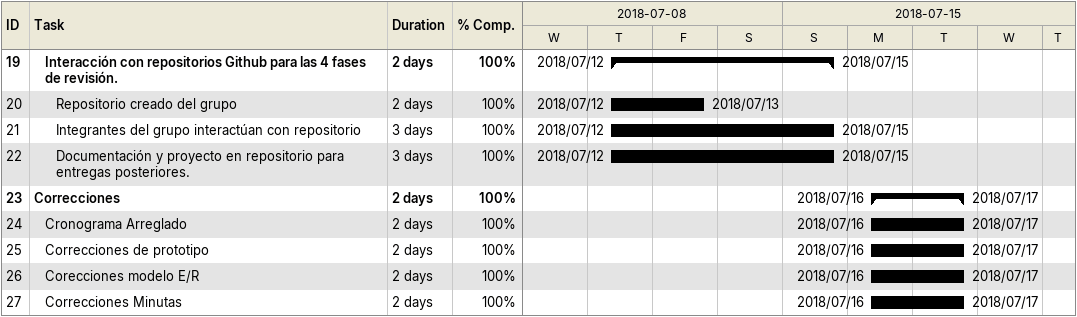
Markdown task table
| ID | Level | Task | Duration | Start | Finish | % complete |
|---|---|---|---|---|---|---|
| 19 | 2 | **Interacción con repositorios Github para las 4 fases de revisión.** | 2d | 2018-07-12 | 2018-07-15 | 100 |
| 20 | 3 | Repositorio creado del grupo | 2d | 2018-07-12 | 2018-07-13 | 100 |
| 21 | 3 | Integrantes del grupo interactúan con repositorio | 3d | 2018-07-12 | 2018-07-15 | 100 |
| 22 | 3 | Documentación y proyecto en repositorio para entregas posteriores. | 3d | 2018-07-12 | 2018-07-15 | 100 |
| 23 | 1 | **Correcciones** | 2d | 2018-07-16 | 2018-07-17 | 100 |
| 24 | 2 | Cronograma Arreglado | 2d | 2018-07-16 | 2018-07-17 | 100 |
| 25 | 2 | Correcciones de prototipo | 2d | 2018-07-16 | 2018-07-17 | 100 |
| 26 | 2 | Corecciones modelo E/R | 2d | 2018-07-16 | 2018-07-17 | 100 |
| 27 | 2 | Correcciones Minutas | 2d | 2018-07-16 | 2018-07-17 | 100 |
